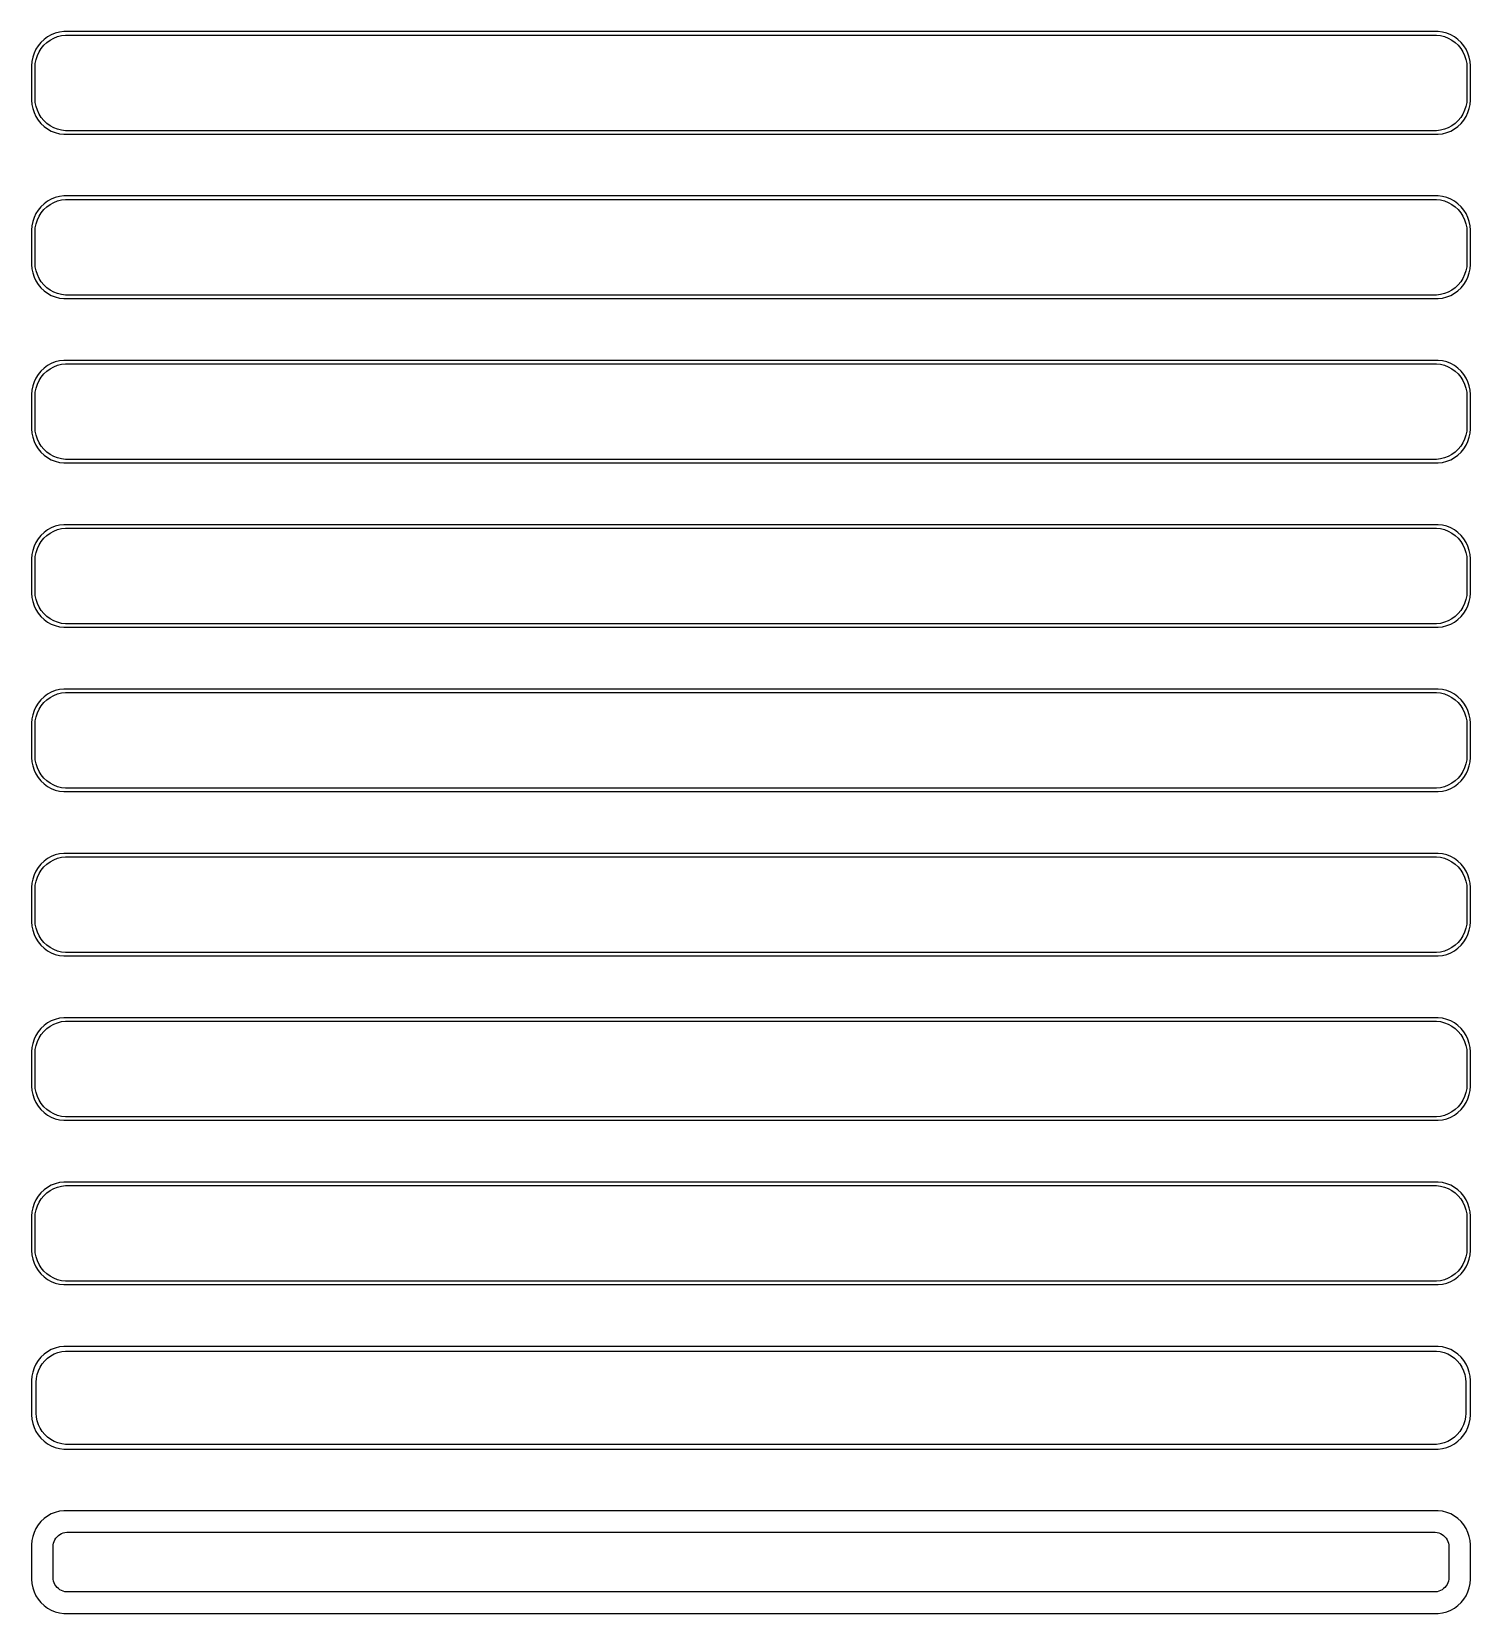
# Model space of a CAD drawing. Header units: metres. Extents: x -105 to 105, y 233 to 463.
import ezdxf

# ---------------------------------------------------------------- set-up
doc = ezdxf.new("R2010")
doc.units = ezdxf.units.M

msp = doc.modelspace()

# ---------------------------------------------------------------- linework, layer by layer
for p, q in [((-103.187, 462.353), (-103.645, 461.923)), ((-102.679, 462.722), (-103.187, 462.353)), ((-102.778, 461.91), (-102.295, 462.261)), ((-102.129, 463.024), (-102.679, 462.722)), ((-102.295, 462.261), (-101.772, 462.548)), ((-101.545, 463.255), (-102.129, 463.024)), ((-101.772, 462.548), (-101.218, 462.768)), ((-100.937, 463.411), (-101.545, 463.255)), ((-101.218, 462.768), (-100.64, 462.916)), ((-100.314, 463.49), (-100.937, 463.411)), ((-100.64, 462.916), (-100.048, 462.991)), ((100.314, 463.49), (-100.314, 463.49)), ((-100.048, 462.991), (100.048, 462.991)), ((100.048, 462.991), (100.64, 462.916)), ((100.937, 463.411), (100.314, 463.49)), ((100.64, 462.916), (101.218, 462.768)), ((101.545, 463.255), (100.937, 463.411)), ((101.218, 462.768), (101.772, 462.548)), ((102.129, 463.024), (101.545, 463.255)), ((101.772, 462.548), (102.295, 462.261)), ((102.679, 462.722), (102.129, 463.024)), ((102.295, 462.261), (102.778, 461.91)), ((103.187, 462.353), (102.679, 462.722)), ((103.645, 461.923), (103.187, 462.353)), ((-104.843, 459.743), (-104.961, 459.127)), ((-104.649, 460.341), (-104.843, 459.743)), ((-104.382, 460.909), (-104.649, 460.341)), ((-104.045, 461.439), (-104.382, 460.909)), ((-104.351, 459.431), (-104.166, 459.999)), ((-104.166, 459.999), (-103.912, 460.538)), ((-103.645, 461.923), (-104.045, 461.439)), ((-103.912, 460.538), (-103.593, 461.042)), ((-103.593, 461.042), (-103.213, 461.502)), ((-103.213, 461.502), (-102.778, 461.91)), ((102.778, 461.91), (103.213, 461.502)), ((103.213, 461.502), (103.593, 461.042)), ((103.593, 461.042), (103.912, 460.538)), ((104.045, 461.439), (103.645, 461.923)), ((103.912, 460.538), (104.166, 459.999)), ((104.382, 460.909), (104.045, 461.439)), ((104.166, 459.999), (104.351, 459.431)), ((104.649, 460.341), (104.382, 460.909)), ((104.843, 459.743), (104.649, 460.341)), ((104.961, 459.127), (104.843, 459.743)), ((-104.961, 459.127), (-105, 458.5)), ((-105, 458.5), (-105, 453.5)), ((-104.5, 458.25), (-104.463, 458.845)), ((-104.5, 453.75), (-104.5, 458.25)), ((-104.463, 458.845), (-104.351, 459.431)), ((104.351, 459.431), (104.463, 458.845)), ((104.463, 458.845), (104.5, 458.25)), ((104.5, 458.25), (104.5, 453.75)), ((105, 458.5), (104.961, 459.127)), ((105, 453.5), (105, 458.5)), ((-105, 453.5), (-104.961, 452.873)), ((-104.961, 452.873), (-104.843, 452.257)), ((-104.463, 453.155), (-104.5, 453.75)), ((-104.351, 452.569), (-104.463, 453.155)), ((104.463, 453.155), (104.351, 452.569)), ((104.5, 453.75), (104.463, 453.155)), ((104.843, 452.257), (104.961, 452.873)), ((104.961, 452.873), (105, 453.5)), ((-104.843, 452.257), (-104.649, 451.659)), ((-104.649, 451.659), (-104.382, 451.091)), ((-104.382, 451.091), (-104.045, 450.561)), ((-104.166, 452.001), (-104.351, 452.569)), ((-103.912, 451.462), (-104.166, 452.001)), ((-104.045, 450.561), (-103.645, 450.077)), ((-103.593, 450.958), (-103.912, 451.462)), ((-103.213, 450.498), (-103.593, 450.958)), ((-102.778, 450.09), (-103.213, 450.498)), ((103.213, 450.498), (102.778, 450.09)), ((103.593, 450.958), (103.213, 450.498)), ((103.912, 451.462), (103.593, 450.958)), ((103.645, 450.077), (104.045, 450.561)), ((104.166, 452.001), (103.912, 451.462)), ((104.045, 450.561), (104.382, 451.091)), ((104.351, 452.569), (104.166, 452.001)), ((104.382, 451.091), (104.649, 451.659)), ((104.649, 451.659), (104.843, 452.257)), ((-103.645, 450.077), (-103.187, 449.647)), ((-103.187, 449.647), (-102.679, 449.278)), ((-102.295, 449.739), (-102.778, 450.09)), ((-102.679, 449.278), (-102.129, 448.976)), ((-101.772, 449.452), (-102.295, 449.739)), ((-102.129, 448.976), (-101.545, 448.745)), ((-101.218, 449.232), (-101.772, 449.452)), ((-101.545, 448.745), (-100.937, 448.589)), ((-100.64, 449.084), (-101.218, 449.232)), ((-100.937, 448.589), (-100.314, 448.51)), ((-100.048, 449.009), (-100.64, 449.084)), ((-100.314, 448.51), (100.314, 448.51)), ((100.048, 449.009), (-100.048, 449.009)), ((100.64, 449.084), (100.048, 449.009)), ((100.314, 448.51), (100.937, 448.589)), ((101.218, 449.232), (100.64, 449.084)), ((100.937, 448.589), (101.545, 448.745)), ((101.772, 449.452), (101.218, 449.232)), ((101.545, 448.745), (102.129, 448.976)), ((102.295, 449.739), (101.772, 449.452)), ((102.129, 448.976), (102.679, 449.278)), ((102.778, 450.09), (102.295, 449.739)), ((102.679, 449.278), (103.187, 449.647)), ((103.187, 449.647), (103.645, 450.077)), ((-102.129, 439.024), (-102.679, 438.722)), ((-101.545, 439.255), (-102.129, 439.024)), ((-100.937, 439.411), (-101.545, 439.255)), ((-101.218, 438.768), (-100.64, 438.916)), ((-100.314, 439.49), (-100.937, 439.411)), ((-100.64, 438.916), (-100.048, 438.991)), ((100.314, 439.49), (-100.314, 439.49)), ((-100.048, 438.991), (100.048, 438.991)), ((100.048, 438.991), (100.64, 438.916)), ((100.937, 439.411), (100.314, 439.49)), ((100.64, 438.916), (101.218, 438.768)), ((101.545, 439.255), (100.937, 439.411)), ((102.129, 439.024), (101.545, 439.255)), ((102.679, 438.722), (102.129, 439.024)), ((-104.382, 436.909), (-104.649, 436.341)), ((-104.045, 437.439), (-104.382, 436.909)), ((-103.645, 437.923), (-104.045, 437.439)), ((-103.912, 436.538), (-103.593, 437.042)), ((-103.187, 438.353), (-103.645, 437.923)), ((-103.593, 437.042), (-103.213, 437.502)), ((-103.213, 437.502), (-102.778, 437.91)), ((-102.679, 438.722), (-103.187, 438.353)), ((-102.778, 437.91), (-102.295, 438.261)), ((-102.295, 438.261), (-101.772, 438.548)), ((-101.772, 438.548), (-101.218, 438.768)), ((101.218, 438.768), (101.772, 438.548)), ((101.772, 438.548), (102.295, 438.261)), ((102.295, 438.261), (102.778, 437.91)), ((103.187, 438.353), (102.679, 438.722)), ((102.778, 437.91), (103.213, 437.502)), ((103.645, 437.923), (103.187, 438.353)), ((103.213, 437.502), (103.593, 437.042)), ((103.593, 437.042), (103.912, 436.538)), ((104.045, 437.439), (103.645, 437.923)), ((104.382, 436.909), (104.045, 437.439)), ((104.649, 436.341), (104.382, 436.909)), ((-104.961, 435.127), (-105, 434.5)), ((-105, 434.5), (-105, 429.5)), ((-104.843, 435.743), (-104.961, 435.127)), ((-104.649, 436.341), (-104.843, 435.743)), ((-104.5, 434.25), (-104.463, 434.845)), ((-104.5, 429.75), (-104.5, 434.25)), ((-104.463, 434.845), (-104.351, 435.431)), ((-104.351, 435.431), (-104.166, 435.999)), ((-104.166, 435.999), (-103.912, 436.538)), ((103.912, 436.538), (104.166, 435.999)), ((104.166, 435.999), (104.351, 435.431)), ((104.351, 435.431), (104.463, 434.845)), ((104.463, 434.845), (104.5, 434.25)), ((104.5, 434.25), (104.5, 429.75)), ((104.843, 435.743), (104.649, 436.341)), ((104.961, 435.127), (104.843, 435.743)), ((105, 434.5), (104.961, 435.127)), ((105, 429.5), (105, 434.5)), ((-104.463, 429.155), (-104.5, 429.75)), ((104.5, 429.75), (104.463, 429.155)), ((-105, 429.5), (-104.961, 428.873)), ((-104.961, 428.873), (-104.843, 428.257)), ((-104.843, 428.257), (-104.649, 427.659)), ((-104.649, 427.659), (-104.382, 427.091)), ((-104.351, 428.569), (-104.463, 429.155)), ((-104.166, 428.001), (-104.351, 428.569)), ((-103.912, 427.462), (-104.166, 428.001)), ((-103.593, 426.958), (-103.912, 427.462)), ((103.912, 427.462), (103.593, 426.958)), ((104.166, 428.001), (103.912, 427.462)), ((104.351, 428.569), (104.166, 428.001)), ((104.463, 429.155), (104.351, 428.569)), ((104.382, 427.091), (104.649, 427.659)), ((104.649, 427.659), (104.843, 428.257)), ((104.843, 428.257), (104.961, 428.873)), ((104.961, 428.873), (105, 429.5)), ((-104.382, 427.091), (-104.045, 426.561)), ((-104.045, 426.561), (-103.645, 426.077)), ((-103.645, 426.077), (-103.187, 425.647)), ((-103.213, 426.498), (-103.593, 426.958)), ((-102.778, 426.09), (-103.213, 426.498)), ((-103.187, 425.647), (-102.679, 425.278)), ((-102.295, 425.739), (-102.778, 426.09)), ((-102.679, 425.278), (-102.129, 424.976)), ((-101.772, 425.452), (-102.295, 425.739)), ((-101.218, 425.232), (-101.772, 425.452)), ((-100.64, 425.084), (-101.218, 425.232)), ((-100.048, 425.009), (-100.64, 425.084)), ((100.048, 425.009), (-100.048, 425.009)), ((100.64, 425.084), (100.048, 425.009)), ((101.218, 425.232), (100.64, 425.084)), ((101.772, 425.452), (101.218, 425.232)), ((102.295, 425.739), (101.772, 425.452)), ((102.129, 424.976), (102.679, 425.278)), ((102.778, 426.09), (102.295, 425.739)), ((102.679, 425.278), (103.187, 425.647)), ((103.213, 426.498), (102.778, 426.09)), ((103.187, 425.647), (103.645, 426.077)), ((103.593, 426.958), (103.213, 426.498)), ((103.645, 426.077), (104.045, 426.561)), ((104.045, 426.561), (104.382, 427.091)), ((-102.129, 424.976), (-101.545, 424.745)), ((-101.545, 424.745), (-100.937, 424.589)), ((-100.937, 424.589), (-100.314, 424.51)), ((-100.314, 424.51), (100.314, 424.51)), ((100.314, 424.51), (100.937, 424.589)), ((100.937, 424.589), (101.545, 424.745)), ((101.545, 424.745), (102.129, 424.976)), ((-103.645, 413.923), (-104.045, 413.439)), ((-103.187, 414.353), (-103.645, 413.923)), ((-103.593, 413.042), (-103.213, 413.502)), ((-103.213, 413.502), (-102.778, 413.91)), ((-102.679, 414.722), (-103.187, 414.353)), ((-102.778, 413.91), (-102.295, 414.261)), ((-102.129, 415.024), (-102.679, 414.722)), ((-102.295, 414.261), (-101.772, 414.548)), ((-101.545, 415.255), (-102.129, 415.024)), ((-101.772, 414.548), (-101.218, 414.768)), ((-100.937, 415.411), (-101.545, 415.255)), ((-101.218, 414.768), (-100.64, 414.916)), ((-100.314, 415.49), (-100.937, 415.411)), ((-100.64, 414.916), (-100.048, 414.991)), ((100.314, 415.49), (-100.314, 415.49)), ((-100.048, 414.991), (100.048, 414.991)), ((100.048, 414.991), (100.64, 414.916)), ((100.937, 415.411), (100.314, 415.49)), ((100.64, 414.916), (101.218, 414.768)), ((101.545, 415.255), (100.937, 415.411)), ((101.218, 414.768), (101.772, 414.548)), ((102.129, 415.024), (101.545, 415.255)), ((101.772, 414.548), (102.295, 414.261)), ((102.679, 414.722), (102.129, 415.024)), ((102.295, 414.261), (102.778, 413.91)), ((103.187, 414.353), (102.679, 414.722)), ((102.778, 413.91), (103.213, 413.502)), ((103.645, 413.923), (103.187, 414.353)), ((103.213, 413.502), (103.593, 413.042)), ((104.045, 413.439), (103.645, 413.923)), ((-104.843, 411.743), (-104.961, 411.127)), ((-104.649, 412.341), (-104.843, 411.743)), ((-104.382, 412.909), (-104.649, 412.341)), ((-104.463, 410.845), (-104.351, 411.431)), ((-104.045, 413.439), (-104.382, 412.909)), ((-104.351, 411.431), (-104.166, 411.999)), ((-104.166, 411.999), (-103.912, 412.538)), ((-103.912, 412.538), (-103.593, 413.042)), ((103.593, 413.042), (103.912, 412.538)), ((103.912, 412.538), (104.166, 411.999)), ((104.382, 412.909), (104.045, 413.439)), ((104.166, 411.999), (104.351, 411.431)), ((104.351, 411.431), (104.463, 410.845)), ((104.649, 412.341), (104.382, 412.909)), ((104.843, 411.743), (104.649, 412.341)), ((104.961, 411.127), (104.843, 411.743)), ((-104.961, 411.127), (-105, 410.5)), ((-105, 410.5), (-105, 405.5)), ((-104.5, 410.25), (-104.463, 410.845)), ((-104.5, 405.75), (-104.5, 410.25)), ((104.463, 410.845), (104.5, 410.25)), ((104.5, 410.25), (104.5, 405.75)), ((105, 410.5), (104.961, 411.127)), ((105, 405.5), (105, 410.5)), ((-105, 405.5), (-104.961, 404.873)), ((-104.961, 404.873), (-104.843, 404.257)), ((-104.843, 404.257), (-104.649, 403.659)), ((-104.463, 405.155), (-104.5, 405.75)), ((-104.351, 404.569), (-104.463, 405.155)), ((-104.166, 404.001), (-104.351, 404.569)), ((104.351, 404.569), (104.166, 404.001)), ((104.463, 405.155), (104.351, 404.569)), ((104.5, 405.75), (104.463, 405.155)), ((104.649, 403.659), (104.843, 404.257)), ((104.843, 404.257), (104.961, 404.873)), ((104.961, 404.873), (105, 405.5)), ((-104.649, 403.659), (-104.382, 403.091)), ((-104.382, 403.091), (-104.045, 402.561)), ((-103.912, 403.462), (-104.166, 404.001)), ((-104.045, 402.561), (-103.645, 402.077)), ((-103.593, 402.958), (-103.912, 403.462)), ((-103.645, 402.077), (-103.187, 401.647)), ((-103.213, 402.498), (-103.593, 402.958)), ((-102.778, 402.09), (-103.213, 402.498)), ((-102.295, 401.739), (-102.778, 402.09)), ((102.778, 402.09), (102.295, 401.739)), ((103.213, 402.498), (102.778, 402.09)), ((103.187, 401.647), (103.645, 402.077)), ((103.593, 402.958), (103.213, 402.498)), ((103.912, 403.462), (103.593, 402.958)), ((103.645, 402.077), (104.045, 402.561)), ((104.166, 404.001), (103.912, 403.462)), ((104.045, 402.561), (104.382, 403.091)), ((104.382, 403.091), (104.649, 403.659)), ((-103.187, 401.647), (-102.679, 401.278)), ((-102.679, 401.278), (-102.129, 400.976)), ((-101.772, 401.452), (-102.295, 401.739)), ((-102.129, 400.976), (-101.545, 400.745)), ((-101.218, 401.232), (-101.772, 401.452)), ((-101.545, 400.745), (-100.937, 400.589)), ((-100.64, 401.084), (-101.218, 401.232)), ((-100.937, 400.589), (-100.314, 400.51)), ((-100.048, 401.009), (-100.64, 401.084)), ((-100.314, 400.51), (100.314, 400.51)), ((100.048, 401.009), (-100.048, 401.009)), ((100.64, 401.084), (100.048, 401.009)), ((100.314, 400.51), (100.937, 400.589)), ((101.218, 401.232), (100.64, 401.084)), ((100.937, 400.589), (101.545, 400.745)), ((101.772, 401.452), (101.218, 401.232)), ((101.545, 400.745), (102.129, 400.976)), ((102.295, 401.739), (101.772, 401.452)), ((102.129, 400.976), (102.679, 401.278)), ((102.679, 401.278), (103.187, 401.647)), ((-102.679, 390.722), (-103.187, 390.353)), ((-102.129, 391.024), (-102.679, 390.722)), ((-102.295, 390.261), (-101.772, 390.548)), ((-101.545, 391.255), (-102.129, 391.024)), ((-101.772, 390.548), (-101.218, 390.768)), ((-100.937, 391.411), (-101.545, 391.255)), ((-101.218, 390.768), (-100.64, 390.916)), ((-100.314, 391.49), (-100.937, 391.411)), ((-100.64, 390.916), (-100.048, 390.991)), ((100.314, 391.49), (-100.314, 391.49)), ((-100.048, 390.991), (100.048, 390.991)), ((100.048, 390.991), (100.64, 390.916)), ((100.937, 391.411), (100.314, 391.49)), ((100.64, 390.916), (101.218, 390.768)), ((101.545, 391.255), (100.937, 391.411)), ((101.218, 390.768), (101.772, 390.548)), ((102.129, 391.024), (101.545, 391.255)), ((101.772, 390.548), (102.295, 390.261)), ((102.679, 390.722), (102.129, 391.024)), ((103.187, 390.353), (102.679, 390.722)), ((-104.649, 388.341), (-104.843, 387.743)), ((-104.382, 388.909), (-104.649, 388.341)), ((-104.045, 389.439), (-104.382, 388.909)), ((-104.166, 387.999), (-103.912, 388.538)), ((-103.645, 389.923), (-104.045, 389.439)), ((-103.912, 388.538), (-103.593, 389.042)), ((-103.187, 390.353), (-103.645, 389.923)), ((-103.593, 389.042), (-103.213, 389.502)), ((-103.213, 389.502), (-102.778, 389.91)), ((-102.778, 389.91), (-102.295, 390.261)), ((102.295, 390.261), (102.778, 389.91)), ((102.778, 389.91), (103.213, 389.502)), ((103.645, 389.923), (103.187, 390.353)), ((103.213, 389.502), (103.593, 389.042)), ((103.593, 389.042), (103.912, 388.538)), ((104.045, 389.439), (103.645, 389.923)), ((103.912, 388.538), (104.166, 387.999)), ((104.382, 388.909), (104.045, 389.439)), ((104.649, 388.341), (104.382, 388.909)), ((104.843, 387.743), (104.649, 388.341)), ((-104.961, 387.127), (-105, 386.5)), ((-105, 386.5), (-105, 381.5)), ((-104.843, 387.743), (-104.961, 387.127)), ((-104.5, 386.25), (-104.463, 386.845)), ((-104.5, 381.75), (-104.5, 386.25)), ((-104.463, 386.845), (-104.351, 387.431)), ((-104.351, 387.431), (-104.166, 387.999)), ((104.166, 387.999), (104.351, 387.431)), ((104.351, 387.431), (104.463, 386.845)), ((104.463, 386.845), (104.5, 386.25)), ((104.5, 386.25), (104.5, 381.75)), ((104.961, 387.127), (104.843, 387.743)), ((105, 386.5), (104.961, 387.127)), ((105, 381.5), (105, 386.5)), ((-105, 381.5), (-104.961, 380.873)), ((-104.463, 381.155), (-104.5, 381.75)), ((-104.351, 380.569), (-104.463, 381.155)), ((104.463, 381.155), (104.351, 380.569)), ((104.5, 381.75), (104.463, 381.155)), ((104.961, 380.873), (105, 381.5)), ((-104.961, 380.873), (-104.843, 380.257)), ((-104.843, 380.257), (-104.649, 379.659)), ((-104.649, 379.659), (-104.382, 379.091)), ((-104.382, 379.091), (-104.045, 378.561)), ((-104.166, 380.001), (-104.351, 380.569)), ((-103.912, 379.462), (-104.166, 380.001)), ((-103.593, 378.958), (-103.912, 379.462)), ((-103.213, 378.498), (-103.593, 378.958)), ((103.593, 378.958), (103.213, 378.498)), ((103.912, 379.462), (103.593, 378.958)), ((104.166, 380.001), (103.912, 379.462)), ((104.045, 378.561), (104.382, 379.091)), ((104.351, 380.569), (104.166, 380.001)), ((104.382, 379.091), (104.649, 379.659)), ((104.649, 379.659), (104.843, 380.257)), ((104.843, 380.257), (104.961, 380.873)), ((-104.045, 378.561), (-103.645, 378.077)), ((-103.645, 378.077), (-103.187, 377.647)), ((-102.778, 378.09), (-103.213, 378.498)), ((-103.187, 377.647), (-102.679, 377.278)), ((-102.295, 377.739), (-102.778, 378.09)), ((-102.679, 377.278), (-102.129, 376.976)), ((-101.772, 377.452), (-102.295, 377.739)), ((-102.129, 376.976), (-101.545, 376.745)), ((-101.218, 377.232), (-101.772, 377.452)), ((-101.545, 376.745), (-100.937, 376.589)), ((-100.64, 377.084), (-101.218, 377.232)), ((-100.937, 376.589), (-100.314, 376.51)), ((-100.048, 377.009), (-100.64, 377.084)), ((-100.314, 376.51), (100.314, 376.51)), ((100.048, 377.009), (-100.048, 377.009)), ((100.64, 377.084), (100.048, 377.009)), ((100.314, 376.51), (100.937, 376.589)), ((101.218, 377.232), (100.64, 377.084)), ((100.937, 376.589), (101.545, 376.745)), ((101.772, 377.452), (101.218, 377.232)), ((101.545, 376.745), (102.129, 376.976)), ((102.295, 377.739), (101.772, 377.452)), ((102.129, 376.976), (102.679, 377.278)), ((102.778, 378.09), (102.295, 377.739)), ((102.679, 377.278), (103.187, 377.647)), ((103.213, 378.498), (102.778, 378.09)), ((103.187, 377.647), (103.645, 378.077)), ((103.645, 378.077), (104.045, 378.561)), ((-100.937, 367.411), (-101.545, 367.255)), ((-100.314, 367.49), (-100.937, 367.411)), ((100.314, 367.49), (-100.314, 367.49)), ((100.937, 367.411), (100.314, 367.49)), ((101.545, 367.255), (100.937, 367.411)), ((-104.045, 365.439), (-104.382, 364.909)), ((-103.645, 365.923), (-104.045, 365.439)), ((-103.912, 364.538), (-103.593, 365.042)), ((-103.187, 366.353), (-103.645, 365.923)), ((-103.593, 365.042), (-103.213, 365.502)), ((-103.213, 365.502), (-102.778, 365.91)), ((-102.679, 366.722), (-103.187, 366.353)), ((-102.778, 365.91), (-102.295, 366.261)), ((-102.129, 367.024), (-102.679, 366.722)), ((-102.295, 366.261), (-101.772, 366.548)), ((-101.545, 367.255), (-102.129, 367.024)), ((-101.772, 366.548), (-101.218, 366.768)), ((-101.218, 366.768), (-100.64, 366.916)), ((-100.64, 366.916), (-100.048, 366.991)), ((-100.048, 366.991), (100.048, 366.991)), ((100.048, 366.991), (100.64, 366.916)), ((100.64, 366.916), (101.218, 366.768)), ((101.218, 366.768), (101.772, 366.548)), ((102.129, 367.024), (101.545, 367.255)), ((101.772, 366.548), (102.295, 366.261)), ((102.679, 366.722), (102.129, 367.024)), ((102.295, 366.261), (102.778, 365.91)), ((103.187, 366.353), (102.679, 366.722)), ((102.778, 365.91), (103.213, 365.502)), ((103.645, 365.923), (103.187, 366.353)), ((103.213, 365.502), (103.593, 365.042)), ((103.593, 365.042), (103.912, 364.538)), ((104.045, 365.439), (103.645, 365.923)), ((104.382, 364.909), (104.045, 365.439)), ((-104.961, 363.127), (-105, 362.5)), ((-104.843, 363.743), (-104.961, 363.127)), ((-104.649, 364.341), (-104.843, 363.743)), ((-104.382, 364.909), (-104.649, 364.341)), ((-104.5, 362.25), (-104.463, 362.845)), ((-104.463, 362.845), (-104.351, 363.431)), ((-104.351, 363.431), (-104.166, 363.999)), ((-104.166, 363.999), (-103.912, 364.538)), ((103.912, 364.538), (104.166, 363.999)), ((104.166, 363.999), (104.351, 363.431)), ((104.351, 363.431), (104.463, 362.845)), ((104.649, 364.341), (104.382, 364.909)), ((104.463, 362.845), (104.5, 362.25)), ((104.843, 363.743), (104.649, 364.341)), ((104.961, 363.127), (104.843, 363.743)), ((105, 362.5), (104.961, 363.127)), ((-105, 362.5), (-105, 357.5)), ((-104.5, 357.75), (-104.5, 362.25)), ((104.5, 362.25), (104.5, 357.75)), ((105, 357.5), (105, 362.5)), ((-105, 357.5), (-104.961, 356.873)), ((-104.961, 356.873), (-104.843, 356.257)), ((-104.843, 356.257), (-104.649, 355.659)), ((-104.463, 357.155), (-104.5, 357.75)), ((-104.351, 356.569), (-104.463, 357.155)), ((-104.166, 356.001), (-104.351, 356.569)), ((-103.912, 355.462), (-104.166, 356.001)), ((104.166, 356.001), (103.912, 355.462)), ((104.351, 356.569), (104.166, 356.001)), ((104.463, 357.155), (104.351, 356.569)), ((104.5, 357.75), (104.463, 357.155)), ((104.649, 355.659), (104.843, 356.257)), ((104.843, 356.257), (104.961, 356.873)), ((104.961, 356.873), (105, 357.5)), ((-104.649, 355.659), (-104.382, 355.091)), ((-104.382, 355.091), (-104.045, 354.561)), ((-104.045, 354.561), (-103.645, 354.077)), ((-103.593, 354.958), (-103.912, 355.462)), ((-103.645, 354.077), (-103.187, 353.647)), ((-103.213, 354.498), (-103.593, 354.958)), ((-102.778, 354.09), (-103.213, 354.498)), ((-103.187, 353.647), (-102.679, 353.278)), ((-102.295, 353.739), (-102.778, 354.09)), ((-101.772, 353.452), (-102.295, 353.739)), ((-101.218, 353.232), (-101.772, 353.452)), ((101.772, 353.452), (101.218, 353.232)), ((102.295, 353.739), (101.772, 353.452)), ((102.778, 354.09), (102.295, 353.739)), ((102.679, 353.278), (103.187, 353.647)), ((103.213, 354.498), (102.778, 354.09)), ((103.187, 353.647), (103.645, 354.077)), ((103.593, 354.958), (103.213, 354.498)), ((103.912, 355.462), (103.593, 354.958)), ((103.645, 354.077), (104.045, 354.561)), ((104.045, 354.561), (104.382, 355.091)), ((104.382, 355.091), (104.649, 355.659)), ((-102.679, 353.278), (-102.129, 352.976)), ((-102.129, 352.976), (-101.545, 352.745)), ((-101.545, 352.745), (-100.937, 352.589)), ((-100.64, 353.084), (-101.218, 353.232)), ((-100.937, 352.589), (-100.314, 352.51)), ((-100.048, 353.009), (-100.64, 353.084)), ((-100.314, 352.51), (100.314, 352.51)), ((100.048, 353.009), (-100.048, 353.009)), ((100.64, 353.084), (100.048, 353.009)), ((100.314, 352.51), (100.937, 352.589)), ((101.218, 353.232), (100.64, 353.084)), ((100.937, 352.589), (101.545, 352.745)), ((101.545, 352.745), (102.129, 352.976)), ((102.129, 352.976), (102.679, 353.278)), ((-103.645, 341.923), (-104.045, 341.439)), ((-103.187, 342.353), (-103.645, 341.923)), ((-103.213, 341.502), (-102.778, 341.91)), ((-102.679, 342.722), (-103.187, 342.353)), ((-102.778, 341.91), (-102.295, 342.261)), ((-102.129, 343.024), (-102.679, 342.722)), ((-102.295, 342.261), (-101.772, 342.548)), ((-101.545, 343.255), (-102.129, 343.024)), ((-101.772, 342.548), (-101.218, 342.768)), ((-100.937, 343.411), (-101.545, 343.255)), ((-101.218, 342.768), (-100.64, 342.916)), ((-100.314, 343.49), (-100.937, 343.411)), ((-100.64, 342.916), (-100.048, 342.991)), ((100.314, 343.49), (-100.314, 343.49)), ((-100.048, 342.991), (100.048, 342.991)), ((100.048, 342.991), (100.64, 342.916)), ((100.937, 343.411), (100.314, 343.49)), ((100.64, 342.916), (101.218, 342.768)), ((101.545, 343.255), (100.937, 343.411)), ((101.218, 342.768), (101.772, 342.548)), ((102.129, 343.024), (101.545, 343.255)), ((101.772, 342.548), (102.295, 342.261)), ((102.679, 342.722), (102.129, 343.024)), ((102.295, 342.261), (102.778, 341.91)), ((103.187, 342.353), (102.679, 342.722)), ((102.778, 341.91), (103.213, 341.502)), ((103.645, 341.923), (103.187, 342.353)), ((104.045, 341.439), (103.645, 341.923)), ((-104.843, 339.743), (-104.961, 339.127)), ((-104.649, 340.341), (-104.843, 339.743)), ((-104.382, 340.909), (-104.649, 340.341)), ((-104.045, 341.439), (-104.382, 340.909)), ((-104.351, 339.431), (-104.166, 339.999)), ((-104.166, 339.999), (-103.912, 340.538)), ((-103.912, 340.538), (-103.593, 341.042)), ((-103.593, 341.042), (-103.213, 341.502)), ((103.213, 341.502), (103.593, 341.042)), ((103.593, 341.042), (103.912, 340.538)), ((103.912, 340.538), (104.166, 339.999)), ((104.382, 340.909), (104.045, 341.439)), ((104.166, 339.999), (104.351, 339.431)), ((104.649, 340.341), (104.382, 340.909)), ((104.843, 339.743), (104.649, 340.341)), ((104.961, 339.127), (104.843, 339.743)), ((-104.961, 339.127), (-105, 338.5)), ((-105, 338.5), (-105, 333.5)), ((-104.5, 338.25), (-104.463, 338.845)), ((-104.5, 333.75), (-104.5, 338.25)), ((-104.463, 338.845), (-104.351, 339.431)), ((104.351, 339.431), (104.463, 338.845)), ((104.463, 338.845), (104.5, 338.25)), ((104.5, 338.25), (104.5, 333.75)), ((105, 338.5), (104.961, 339.127)), ((105, 333.5), (105, 338.5)), ((-105, 333.5), (-104.961, 332.873)), ((-104.961, 332.873), (-104.843, 332.257)), ((-104.463, 333.155), (-104.5, 333.75)), ((-104.351, 332.569), (-104.463, 333.155)), ((104.463, 333.155), (104.351, 332.569)), ((104.5, 333.75), (104.463, 333.155)), ((104.843, 332.257), (104.961, 332.873)), ((104.961, 332.873), (105, 333.5)), ((-104.843, 332.257), (-104.649, 331.659)), ((-104.649, 331.659), (-104.382, 331.091)), ((-104.382, 331.091), (-104.045, 330.561)), ((-104.166, 332.001), (-104.351, 332.569)), ((-103.912, 331.462), (-104.166, 332.001)), ((-104.045, 330.561), (-103.645, 330.077)), ((-103.593, 330.958), (-103.912, 331.462)), ((-103.213, 330.498), (-103.593, 330.958)), ((-102.778, 330.09), (-103.213, 330.498)), ((103.213, 330.498), (102.778, 330.09)), ((103.593, 330.958), (103.213, 330.498)), ((103.912, 331.462), (103.593, 330.958)), ((103.645, 330.077), (104.045, 330.561)), ((104.166, 332.001), (103.912, 331.462)), ((104.045, 330.561), (104.382, 331.091)), ((104.351, 332.569), (104.166, 332.001)), ((104.382, 331.091), (104.649, 331.659)), ((104.649, 331.659), (104.843, 332.257)), ((-103.645, 330.077), (-103.187, 329.647)), ((-103.187, 329.647), (-102.679, 329.278)), ((-102.295, 329.739), (-102.778, 330.09)), ((-102.679, 329.278), (-102.129, 328.976)), ((-101.772, 329.452), (-102.295, 329.739)), ((-102.129, 328.976), (-101.545, 328.745)), ((-101.218, 329.232), (-101.772, 329.452)), ((-101.545, 328.745), (-100.937, 328.589)), ((-100.64, 329.084), (-101.218, 329.232)), ((-100.937, 328.589), (-100.314, 328.51)), ((-100.048, 329.009), (-100.64, 329.084)), ((-100.314, 328.51), (100.314, 328.51)), ((100.048, 329.009), (-100.048, 329.009)), ((100.64, 329.084), (100.048, 329.009)), ((100.314, 328.51), (100.937, 328.589)), ((101.218, 329.232), (100.64, 329.084)), ((100.937, 328.589), (101.545, 328.745)), ((101.772, 329.452), (101.218, 329.232)), ((101.545, 328.745), (102.129, 328.976)), ((102.295, 329.739), (101.772, 329.452)), ((102.129, 328.976), (102.679, 329.278)), ((102.778, 330.09), (102.295, 329.739)), ((102.679, 329.278), (103.187, 329.647)), ((103.187, 329.647), (103.645, 330.077)), ((-102.129, 319.024), (-102.679, 318.722)), ((-101.545, 319.255), (-102.129, 319.024)), ((-101.772, 318.548), (-101.218, 318.768)), ((-100.937, 319.411), (-101.545, 319.255)), ((-101.218, 318.768), (-100.64, 318.916)), ((-100.314, 319.49), (-100.937, 319.411)), ((-100.64, 318.916), (-100.048, 318.991)), ((100.314, 319.49), (-100.314, 319.49)), ((-100.048, 318.991), (100.048, 318.991)), ((100.048, 318.991), (100.64, 318.916)), ((100.937, 319.411), (100.314, 319.49)), ((100.64, 318.916), (101.218, 318.768)), ((101.545, 319.255), (100.937, 319.411)), ((101.218, 318.768), (101.772, 318.548)), ((102.129, 319.024), (101.545, 319.255)), ((102.679, 318.722), (102.129, 319.024)), ((-104.382, 316.909), (-104.649, 316.341)), ((-104.045, 317.439), (-104.382, 316.909)), ((-104.166, 315.999), (-103.912, 316.538)), ((-103.645, 317.923), (-104.045, 317.439)), ((-103.912, 316.538), (-103.593, 317.042)), ((-103.187, 318.353), (-103.645, 317.923)), ((-103.593, 317.042), (-103.213, 317.502)), ((-103.213, 317.502), (-102.778, 317.91)), ((-102.679, 318.722), (-103.187, 318.353)), ((-102.778, 317.91), (-102.295, 318.261)), ((-102.295, 318.261), (-101.772, 318.548)), ((101.772, 318.548), (102.295, 318.261)), ((102.295, 318.261), (102.778, 317.91)), ((103.187, 318.353), (102.679, 318.722)), ((102.778, 317.91), (103.213, 317.502)), ((103.645, 317.923), (103.187, 318.353)), ((103.213, 317.502), (103.593, 317.042)), ((103.593, 317.042), (103.912, 316.538)), ((104.045, 317.439), (103.645, 317.923)), ((103.912, 316.538), (104.166, 315.999)), ((104.382, 316.909), (104.045, 317.439)), ((104.649, 316.341), (104.382, 316.909)), ((-104.961, 315.127), (-105, 314.5)), ((-105, 314.5), (-105, 309.5)), ((-104.843, 315.743), (-104.961, 315.127)), ((-104.649, 316.341), (-104.843, 315.743)), ((-104.5, 314.25), (-104.463, 314.845)), ((-104.5, 309.75), (-104.5, 314.25)), ((-104.463, 314.845), (-104.351, 315.431)), ((-104.351, 315.431), (-104.166, 315.999)), ((104.166, 315.999), (104.351, 315.431)), ((104.351, 315.431), (104.463, 314.845)), ((104.463, 314.845), (104.5, 314.25)), ((104.5, 314.25), (104.5, 309.75)), ((104.843, 315.743), (104.649, 316.341)), ((104.961, 315.127), (104.843, 315.743)), ((105, 314.5), (104.961, 315.127)), ((105, 309.5), (105, 314.5)), ((-104.463, 309.155), (-104.5, 309.75)), ((104.5, 309.75), (104.463, 309.155)), ((-105, 309.5), (-104.961, 308.873)), ((-104.961, 308.873), (-104.843, 308.257)), ((-104.843, 308.257), (-104.649, 307.659)), ((-104.649, 307.659), (-104.382, 307.091)), ((-104.351, 308.569), (-104.463, 309.155)), ((-104.166, 308.001), (-104.351, 308.569)), ((-103.912, 307.462), (-104.166, 308.001)), ((-103.593, 306.958), (-103.912, 307.462)), ((103.912, 307.462), (103.593, 306.958)), ((104.166, 308.001), (103.912, 307.462)), ((104.351, 308.569), (104.166, 308.001)), ((104.463, 309.155), (104.351, 308.569)), ((104.382, 307.091), (104.649, 307.659)), ((104.649, 307.659), (104.843, 308.257)), ((104.843, 308.257), (104.961, 308.873)), ((104.961, 308.873), (105, 309.5)), ((-104.382, 307.091), (-104.045, 306.561)), ((-104.045, 306.561), (-103.645, 306.077)), ((-103.645, 306.077), (-103.187, 305.647)), ((-103.213, 306.498), (-103.593, 306.958)), ((-102.778, 306.09), (-103.213, 306.498)), ((-103.187, 305.647), (-102.679, 305.278)), ((-102.295, 305.739), (-102.778, 306.09)), ((-102.679, 305.278), (-102.129, 304.976)), ((-101.772, 305.452), (-102.295, 305.739)), ((-102.129, 304.976), (-101.545, 304.745)), ((-101.218, 305.232), (-101.772, 305.452)), ((-100.64, 305.084), (-101.218, 305.232)), ((-100.048, 305.009), (-100.64, 305.084)), ((100.048, 305.009), (-100.048, 305.009)), ((100.64, 305.084), (100.048, 305.009)), ((101.218, 305.232), (100.64, 305.084)), ((101.772, 305.452), (101.218, 305.232)), ((101.545, 304.745), (102.129, 304.976)), ((102.295, 305.739), (101.772, 305.452)), ((102.129, 304.976), (102.679, 305.278)), ((102.778, 306.09), (102.295, 305.739)), ((102.679, 305.278), (103.187, 305.647)), ((103.213, 306.498), (102.778, 306.09)), ((103.187, 305.647), (103.645, 306.077)), ((103.593, 306.958), (103.213, 306.498)), ((103.645, 306.077), (104.045, 306.561)), ((104.045, 306.561), (104.382, 307.091)), ((-101.545, 304.745), (-100.937, 304.589)), ((-100.937, 304.589), (-100.314, 304.51)), ((-100.314, 304.51), (100.314, 304.51)), ((100.314, 304.51), (100.937, 304.589)), ((100.937, 304.589), (101.545, 304.745)), ((-104.045, 293.439), (-104.382, 292.909)), ((-103.645, 293.923), (-104.045, 293.439)), ((-103.187, 294.353), (-103.645, 293.923)), ((-103.593, 293.042), (-103.213, 293.502)), ((-103.213, 293.502), (-102.778, 293.91)), ((-102.679, 294.722), (-103.187, 294.353)), ((-102.778, 293.91), (-102.295, 294.261)), ((-102.129, 295.024), (-102.679, 294.722)), ((-102.295, 294.261), (-101.772, 294.548)), ((-101.545, 295.255), (-102.129, 295.024)), ((-101.772, 294.548), (-101.218, 294.768)), ((-100.937, 295.411), (-101.545, 295.255)), ((-101.218, 294.768), (-100.64, 294.916)), ((-100.314, 295.49), (-100.937, 295.411)), ((-100.64, 294.916), (-100.048, 294.991)), ((100.314, 295.49), (-100.314, 295.49)), ((-100.048, 294.991), (100.048, 294.991)), ((100.048, 294.991), (100.64, 294.916)), ((100.937, 295.411), (100.314, 295.49)), ((100.64, 294.916), (101.218, 294.768)), ((101.545, 295.255), (100.937, 295.411)), ((101.218, 294.768), (101.772, 294.548)), ((102.129, 295.024), (101.545, 295.255)), ((101.772, 294.548), (102.295, 294.261)), ((102.679, 294.722), (102.129, 295.024)), ((102.295, 294.261), (102.778, 293.91)), ((103.187, 294.353), (102.679, 294.722)), ((102.778, 293.91), (103.213, 293.502)), ((103.645, 293.923), (103.187, 294.353)), ((103.213, 293.502), (103.593, 293.042)), ((104.045, 293.439), (103.645, 293.923)), ((104.382, 292.909), (104.045, 293.439)), ((-104.961, 291.127), (-105, 290.5)), ((-104.843, 291.743), (-104.961, 291.127)), ((-104.649, 292.341), (-104.843, 291.743)), ((-104.382, 292.909), (-104.649, 292.341)), ((-104.463, 290.845), (-104.351, 291.431)), ((-104.351, 291.431), (-104.166, 291.999)), ((-104.166, 291.999), (-103.912, 292.538)), ((-103.912, 292.538), (-103.593, 293.042)), ((103.593, 293.042), (103.912, 292.538)), ((103.912, 292.538), (104.166, 291.999)), ((104.166, 291.999), (104.351, 291.431)), ((104.351, 291.431), (104.463, 290.845)), ((104.649, 292.341), (104.382, 292.909)), ((104.843, 291.743), (104.649, 292.341)), ((104.961, 291.127), (104.843, 291.743)), ((105, 290.5), (104.961, 291.127)), ((-105, 290.5), (-105, 285.5)), ((-104.5, 290.25), (-104.463, 290.845)), ((-104.5, 285.75), (-104.5, 290.25)), ((104.463, 290.845), (104.5, 290.25)), ((104.5, 290.25), (104.5, 285.75)), ((105, 285.5), (105, 290.5)), ((-105, 285.5), (-104.961, 284.873)), ((-104.961, 284.873), (-104.843, 284.257)), ((-104.843, 284.257), (-104.649, 283.659)), ((-104.463, 285.155), (-104.5, 285.75)), ((-104.351, 284.569), (-104.463, 285.155)), ((-104.166, 284.001), (-104.351, 284.569)), ((104.351, 284.569), (104.166, 284.001)), ((104.463, 285.155), (104.351, 284.569)), ((104.5, 285.75), (104.463, 285.155)), ((104.649, 283.659), (104.843, 284.257)), ((104.843, 284.257), (104.961, 284.873)), ((104.961, 284.873), (105, 285.5)), ((-104.649, 283.659), (-104.382, 283.091)), ((-104.382, 283.091), (-104.045, 282.561)), ((-103.912, 283.462), (-104.166, 284.001)), ((-104.045, 282.561), (-103.645, 282.077)), ((-103.593, 282.958), (-103.912, 283.462)), ((-103.645, 282.077), (-103.187, 281.647)), ((-103.213, 282.498), (-103.593, 282.958)), ((-102.778, 282.09), (-103.213, 282.498)), ((-102.295, 281.739), (-102.778, 282.09)), ((102.778, 282.09), (102.295, 281.739)), ((103.213, 282.498), (102.778, 282.09)), ((103.187, 281.647), (103.645, 282.077)), ((103.593, 282.958), (103.213, 282.498)), ((103.912, 283.462), (103.593, 282.958)), ((103.645, 282.077), (104.045, 282.561)), ((104.166, 284.001), (103.912, 283.462)), ((104.045, 282.561), (104.382, 283.091)), ((104.382, 283.091), (104.649, 283.659)), ((-103.187, 281.647), (-102.679, 281.278)), ((-102.679, 281.278), (-102.129, 280.976)), ((-101.772, 281.452), (-102.295, 281.739)), ((-102.129, 280.976), (-101.545, 280.745)), ((-101.218, 281.232), (-101.772, 281.452)), ((-101.545, 280.745), (-100.937, 280.589)), ((-100.64, 281.084), (-101.218, 281.232)), ((-100.937, 280.589), (-100.314, 280.51)), ((-100.048, 281.009), (-100.64, 281.084)), ((-100.314, 280.51), (100.314, 280.51)), ((100.048, 281.009), (-100.048, 281.009)), ((100.64, 281.084), (100.048, 281.009)), ((100.314, 280.51), (100.937, 280.589)), ((101.218, 281.232), (100.64, 281.084)), ((100.937, 280.589), (101.545, 280.745)), ((101.772, 281.452), (101.218, 281.232)), ((101.545, 280.745), (102.129, 280.976)), ((102.295, 281.739), (101.772, 281.452)), ((102.129, 280.976), (102.679, 281.278)), ((102.679, 281.278), (103.187, 281.647)), ((-103.187, 270.353), (-103.645, 269.923)), ((-102.679, 270.722), (-103.187, 270.353)), ((-102.129, 271.024), (-102.679, 270.722)), ((-102.203, 270.116), (-101.699, 270.393)), ((-101.545, 271.255), (-102.129, 271.024)), ((-101.699, 270.393), (-101.165, 270.604)), ((-100.937, 271.411), (-101.545, 271.255)), ((-101.165, 270.604), (-100.608, 270.747)), ((-100.314, 271.49), (-100.937, 271.411)), ((-100.608, 270.747), (-100.037, 270.819)), ((100.314, 271.49), (-100.314, 271.49)), ((-100.037, 270.819), (100.037, 270.819)), ((100.037, 270.819), (100.608, 270.747)), ((100.937, 271.411), (100.314, 271.49)), ((100.608, 270.747), (101.165, 270.604)), ((101.545, 271.255), (100.937, 271.411)), ((101.165, 270.604), (101.699, 270.393)), ((102.129, 271.024), (101.545, 271.255)), ((101.699, 270.393), (102.203, 270.116)), ((102.679, 270.722), (102.129, 271.024)), ((103.187, 270.353), (102.679, 270.722)), ((103.645, 269.923), (103.187, 270.353)), ((-104.649, 268.341), (-104.843, 267.743)), ((-104.382, 268.909), (-104.649, 268.341)), ((-104.045, 269.439), (-104.382, 268.909)), ((-103.645, 269.923), (-104.045, 269.439)), ((-104.007, 267.935), (-103.762, 268.456)), ((-103.762, 268.456), (-103.454, 268.941)), ((-103.454, 268.941), (-103.088, 269.384)), ((-103.088, 269.384), (-102.668, 269.778)), ((-102.668, 269.778), (-102.203, 270.116)), ((102.203, 270.116), (102.668, 269.778)), ((102.668, 269.778), (103.088, 269.384)), ((103.088, 269.384), (103.454, 268.941)), ((103.454, 268.941), (103.762, 268.456)), ((104.045, 269.439), (103.645, 269.923)), ((103.762, 268.456), (104.007, 267.935)), ((104.382, 268.909), (104.045, 269.439)), ((104.649, 268.341), (104.382, 268.909)), ((104.843, 267.743), (104.649, 268.341)), ((-104.961, 267.127), (-105, 266.5)), ((-105, 266.5), (-105, 261.5)), ((-104.843, 267.743), (-104.961, 267.127)), ((-104.328, 266.25), (-104.292, 266.824)), ((-104.328, 261.75), (-104.328, 266.25)), ((-104.292, 266.824), (-104.185, 267.389)), ((-104.185, 267.389), (-104.007, 267.935)), ((104.007, 267.935), (104.185, 267.389)), ((104.185, 267.389), (104.292, 266.824)), ((104.292, 266.824), (104.328, 266.25)), ((104.328, 266.25), (104.328, 261.75)), ((104.961, 267.127), (104.843, 267.743)), ((105, 266.5), (104.961, 267.127)), ((105, 261.5), (105, 266.5)), ((-105, 261.5), (-104.961, 260.873)), ((-104.292, 261.176), (-104.328, 261.75)), ((-104.185, 260.611), (-104.292, 261.176)), ((104.292, 261.176), (104.185, 260.611)), ((104.328, 261.75), (104.292, 261.176)), ((104.961, 260.873), (105, 261.5)), ((-104.961, 260.873), (-104.843, 260.257)), ((-104.843, 260.257), (-104.649, 259.659)), ((-104.649, 259.659), (-104.382, 259.091)), ((-104.382, 259.091), (-104.045, 258.561)), ((-104.007, 260.065), (-104.185, 260.611)), ((-103.762, 259.544), (-104.007, 260.065)), ((-103.454, 259.059), (-103.762, 259.544)), ((-103.088, 258.616), (-103.454, 259.059)), ((103.454, 259.059), (103.088, 258.616)), ((103.762, 259.544), (103.454, 259.059)), ((104.007, 260.065), (103.762, 259.544)), ((104.185, 260.611), (104.007, 260.065)), ((104.045, 258.561), (104.382, 259.091)), ((104.382, 259.091), (104.649, 259.659)), ((104.649, 259.659), (104.843, 260.257)), ((104.843, 260.257), (104.961, 260.873)), ((-104.045, 258.561), (-103.645, 258.077)), ((-103.645, 258.077), (-103.187, 257.647)), ((-103.187, 257.647), (-102.679, 257.278)), ((-102.668, 258.222), (-103.088, 258.616)), ((-102.679, 257.278), (-102.129, 256.976)), ((-102.203, 257.884), (-102.668, 258.222)), ((-101.699, 257.607), (-102.203, 257.884)), ((-102.129, 256.976), (-101.545, 256.745)), ((-101.165, 257.396), (-101.699, 257.607)), ((-101.545, 256.745), (-100.937, 256.589)), ((-100.608, 257.253), (-101.165, 257.396)), ((-100.937, 256.589), (-100.314, 256.51)), ((-100.037, 257.181), (-100.608, 257.253)), ((-100.314, 256.51), (100.314, 256.51)), ((100.037, 257.181), (-100.037, 257.181)), ((100.608, 257.253), (100.037, 257.181)), ((100.314, 256.51), (100.937, 256.589)), ((101.165, 257.396), (100.608, 257.253)), ((100.937, 256.589), (101.545, 256.745)), ((101.699, 257.607), (101.165, 257.396)), ((101.545, 256.745), (102.129, 256.976)), ((102.203, 257.884), (101.699, 257.607)), ((102.129, 256.976), (102.679, 257.278)), ((102.668, 258.222), (102.203, 257.884)), ((103.088, 258.616), (102.668, 258.222)), ((102.679, 257.278), (103.187, 257.647)), ((103.187, 257.647), (103.645, 258.077)), ((103.645, 258.077), (104.045, 258.561)), ((-101.545, 247.255), (-102.129, 247.024)), ((-100.937, 247.411), (-101.545, 247.255)), ((-100.314, 247.49), (-100.937, 247.411)), ((100.314, 247.49), (-100.314, 247.49)), ((100.937, 247.411), (100.314, 247.49)), ((101.545, 247.255), (100.937, 247.411)), ((102.129, 247.024), (101.545, 247.255)), ((-104.382, 244.909), (-104.649, 244.341)), ((-104.045, 245.439), (-104.382, 244.909)), ((-103.645, 245.923), (-104.045, 245.439)), ((-103.187, 246.353), (-103.645, 245.923)), ((-102.679, 246.722), (-103.187, 246.353)), ((-102.129, 247.024), (-102.679, 246.722)), ((102.679, 246.722), (102.129, 247.024)), ((103.187, 246.353), (102.679, 246.722)), ((103.645, 245.923), (103.187, 246.353)), ((104.045, 245.439), (103.645, 245.923)), ((104.382, 244.909), (104.045, 245.439)), ((104.649, 244.341), (104.382, 244.909)), ((-104.961, 243.127), (-105, 242.5)), ((-104.843, 243.743), (-104.961, 243.127)), ((-104.649, 244.341), (-104.843, 243.743)), ((-101.843, 242.514), (-101.793, 242.775)), ((-101.793, 242.775), (-101.711, 243.027)), ((-101.711, 243.027), (-101.599, 243.266)), ((-101.599, 243.266), (-101.457, 243.49)), ((-101.457, 243.49), (-101.288, 243.694)), ((-101.288, 243.694), (-101.095, 243.875)), ((-101.095, 243.875), (-100.88, 244.031)), ((-100.88, 244.031), (-100.648, 244.159)), ((-100.648, 244.159), (-100.402, 244.256)), ((-100.402, 244.256), (-100.145, 244.322)), ((-100.145, 244.322), (-99.882, 244.355)), ((-99.882, 244.355), (99.882, 244.355)), ((99.882, 244.355), (100.145, 244.322)), ((100.145, 244.322), (100.402, 244.256)), ((100.402, 244.256), (100.648, 244.159)), ((100.648, 244.159), (100.88, 244.031)), ((100.88, 244.031), (101.095, 243.875)), ((101.095, 243.875), (101.288, 243.694)), ((101.288, 243.694), (101.457, 243.49)), ((101.457, 243.49), (101.599, 243.266)), ((101.599, 243.266), (101.711, 243.027)), ((101.711, 243.027), (101.793, 242.775)), ((101.793, 242.775), (101.843, 242.514)), ((104.843, 243.743), (104.649, 244.341)), ((104.961, 243.127), (104.843, 243.743)), ((105, 242.5), (104.961, 243.127)), ((-105, 242.5), (-105, 237.5)), ((-101.86, 242.25), (-101.843, 242.514)), ((-101.86, 237.75), (-101.86, 242.25)), ((101.843, 242.514), (101.86, 242.25)), ((101.86, 242.25), (101.86, 237.75)), ((105, 237.5), (105, 242.5)), ((-105, 237.5), (-104.961, 236.873)), ((-104.961, 236.873), (-104.843, 236.257)), ((-104.843, 236.257), (-104.649, 235.659)), ((-104.649, 235.659), (-104.382, 235.091)), ((-101.843, 237.486), (-101.86, 237.75)), ((-101.793, 237.225), (-101.843, 237.486)), ((-101.711, 236.973), (-101.793, 237.225)), ((-101.599, 236.734), (-101.711, 236.973)), ((-101.457, 236.51), (-101.599, 236.734)), ((-101.288, 236.306), (-101.457, 236.51)), ((-101.095, 236.125), (-101.288, 236.306)), ((-100.88, 235.969), (-101.095, 236.125)), ((-100.648, 235.841), (-100.88, 235.969)), ((-100.402, 235.744), (-100.648, 235.841)), ((-100.145, 235.678), (-100.402, 235.744)), ((-99.882, 235.645), (-100.145, 235.678)), ((99.882, 235.645), (-99.882, 235.645)), ((100.145, 235.678), (99.882, 235.645)), ((100.402, 235.744), (100.145, 235.678)), ((100.648, 235.841), (100.402, 235.744)), ((100.88, 235.969), (100.648, 235.841)), ((101.095, 236.125), (100.88, 235.969)), ((101.288, 236.306), (101.095, 236.125)), ((101.457, 236.51), (101.288, 236.306)), ((101.599, 236.734), (101.457, 236.51)), ((101.711, 236.973), (101.599, 236.734)), ((101.793, 237.225), (101.711, 236.973)), ((101.843, 237.486), (101.793, 237.225)), ((101.86, 237.75), (101.843, 237.486)), ((104.382, 235.091), (104.649, 235.659)), ((104.649, 235.659), (104.843, 236.257)), ((104.843, 236.257), (104.961, 236.873)), ((104.961, 236.873), (105, 237.5)), ((-104.382, 235.091), (-104.045, 234.561)), ((-104.045, 234.561), (-103.645, 234.077)), ((-103.645, 234.077), (-103.187, 233.647)), ((-103.187, 233.647), (-102.679, 233.278)), ((102.679, 233.278), (103.187, 233.647)), ((103.187, 233.647), (103.645, 234.077)), ((103.645, 234.077), (104.045, 234.561)), ((104.045, 234.561), (104.382, 235.091)), ((-102.679, 233.278), (-102.129, 232.976)), ((-102.129, 232.976), (-101.545, 232.745)), ((-101.545, 232.745), (-100.937, 232.589)), ((-100.937, 232.589), (-100.314, 232.51)), ((-100.314, 232.51), (100.314, 232.51)), ((100.314, 232.51), (100.937, 232.589)), ((100.937, 232.589), (101.545, 232.745)), ((101.545, 232.745), (102.129, 232.976)), ((102.129, 232.976), (102.679, 233.278))]:
    msp.add_line(p, q)

doc.saveas('drawing.dxf')
